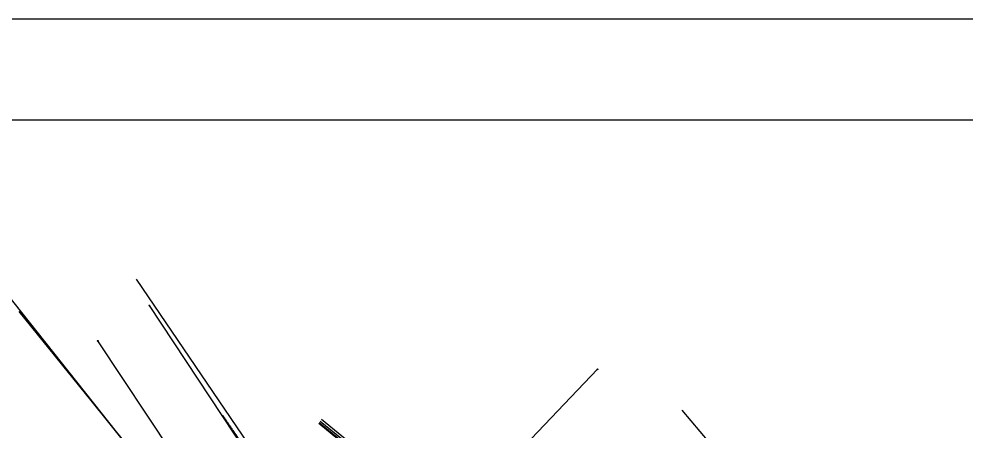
# Model space of a CAD drawing. Header units: millimetres. Extents: x -105266 to 178069, y 491 to 168574.
# Drawn here: x 28049 to 49161, y 110179 to 119374 of the extents above; entities that cross this region are included whole.
import ezdxf

# ---------------------------------------------------------------- set-up
doc = ezdxf.new("R2010")
doc.units = ezdxf.units.MM
for name, pattern in [('1', [0]), ('BGZ', [2, 1, -1]), ('GDE', [0]), ('GUZ', [1.4, 0.7, -0.7]), ('KOC', [2.8, 2.1, -0.7]), ('KOJ', [0]), ('UPC', [0]), ('UPE', [0]), ('UPW', [0])]:
    doc.linetypes.add(name, pattern=pattern)
for name, color, linetype in [('DZIALKI', 7, 'GDE'), ('PUNKTY', 7, 'Continuous'), ('SDRPK_L_0', 7, 'KOJ'), ('SDRPK_L_2', 11, 'KOC'), ('SZOPO_L_1', 90, 'BGZ'), ('UCCPOR_L_0', 6, 'UPC'), ('UEEPON_L_0', 1, 'UPE'), ('UWWPO_L_0', 5, 'UPW'), ('UZYTKI', 90, 'GUZ')]:
    doc.layers.add(name, color=color, linetype=linetype)

# ---------------------------------------------------------------- blocks, each defined once
blk = doc.blocks.new('GRO')
at = {"linetype": 'Continuous'}
blk.add_circle((0, 0), 0.09, dxfattribs=at)

msp = doc.modelspace()

# ---------------------------------------------------------------- linework, layer by layer
for points in [[(2115.16, 119373.55), (63030.81, 119373.55), (63030.81, 73318.24), (2115.16, 73318.24)], [(4367.64, 117121.06), (60778.33, 117121.06), (60778.33, 75570.73), (4367.64, 75570.73)]]:
    msp.add_lwpolyline(points, close=True)
at = {"layer": 'DZIALKI'}
for p, q in [((30954.92, 112979.63), (33818.92, 108646.63)), ((32686.92, 107867.63), (29804.92, 112192.63)), ((29077.92, 111577.63), (31380.92, 108710.63)), ((40946.92, 111556.63), (37742.92, 108199.63))]:
    msp.add_line(p, q, dxfattribs=at)
at = {"layer": 'SDRPK_L_0', "linetype": 'KOJ'}
msp.add_line((30662.92, 113570.63), (33873.92, 108841.63), dxfattribs=at)
at = {"layer": 'SDRPK_L_2', "linetype": 'KOC'}
msp.add_line((32585.92, 110533.63), (33782.92, 108780.63), dxfattribs=at)
at = {"layer": 'SZOPO_L_1', "linetype": '1'}
msp.add_line((28049.92, 112844.63), (32374.92, 107495.63), dxfattribs=at)
at = {"layer": 'UCCPOR_L_0', "linetype": '1'}
for p, q in [((37164.92, 108503.63), (34793.92, 110437.63)), ((34764.92, 110401.63), (37122.92, 108479.63))]:
    msp.add_line(p, q, dxfattribs=at)
at = {"layer": 'UEEPON_L_0', "linetype": 'UPE'}
msp.add_line((32103.92, 107799.63), (27342.92, 113786.63), dxfattribs=at)
at = {"layer": 'UWWPO_L_0', "linetype": 'UPW'}
for p, q in [((42823.92, 110641.63), (44882.92, 108230.63)), ((34730.92, 110355.63), (37063.92, 108439.63)), ((34742.92, 110368.63), (37084.92, 108462.63))]:
    msp.add_line(p, q, dxfattribs=at)
at = {"layer": 'UZYTKI'}
msp.add_line((29077.92, 111577.63), (31380.92, 108710.63), dxfattribs=at)

# ---------------------------------------------------------------- block references
at = {"layer": 'PUNKTY', "xscale": 100, "yscale": 100, "zscale": 100}
for p in [(30954.92, 112979.63), (29804.92, 112192.63), (29077.92, 111577.63), (40946.92, 111556.63)]:
    msp.add_blockref('GRO', p, dxfattribs=at)

doc.saveas('drawing.dxf')
